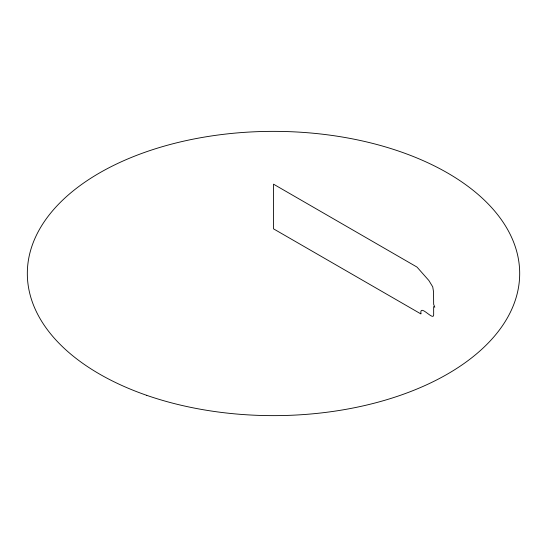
<?xml version="1.0" encoding="UTF-8"?>
<svg xmlns="http://www.w3.org/2000/svg" width="547" height="547" viewBox="0 0 547 547"><rect width="100%" height="100%" fill="white"/><g stroke="black" fill="none" stroke-linecap="round" stroke-linejoin="round"><path stroke-width="0.82" d="M420.889 313.287L420.889 313.923L273.5 228.831L273.5 184.161L416.711 266.909A4.383 2.53 60 0 1 417.272 267.38L428.862 280.495L432.732 286.86L433.552 291.913L433.655 304.323L434.817 307.223L433.655 306.552L433.655 314.915C433.45 321.321 419.843 303.558 420.889 313.287M146.705 395.331A246.184 142.138 0 0 0 519.65 275.982A246.184 142.138 0 0 0 154.145 149.187A246.184 142.138 0 0 0 146.705 395.331"/></g></svg>
